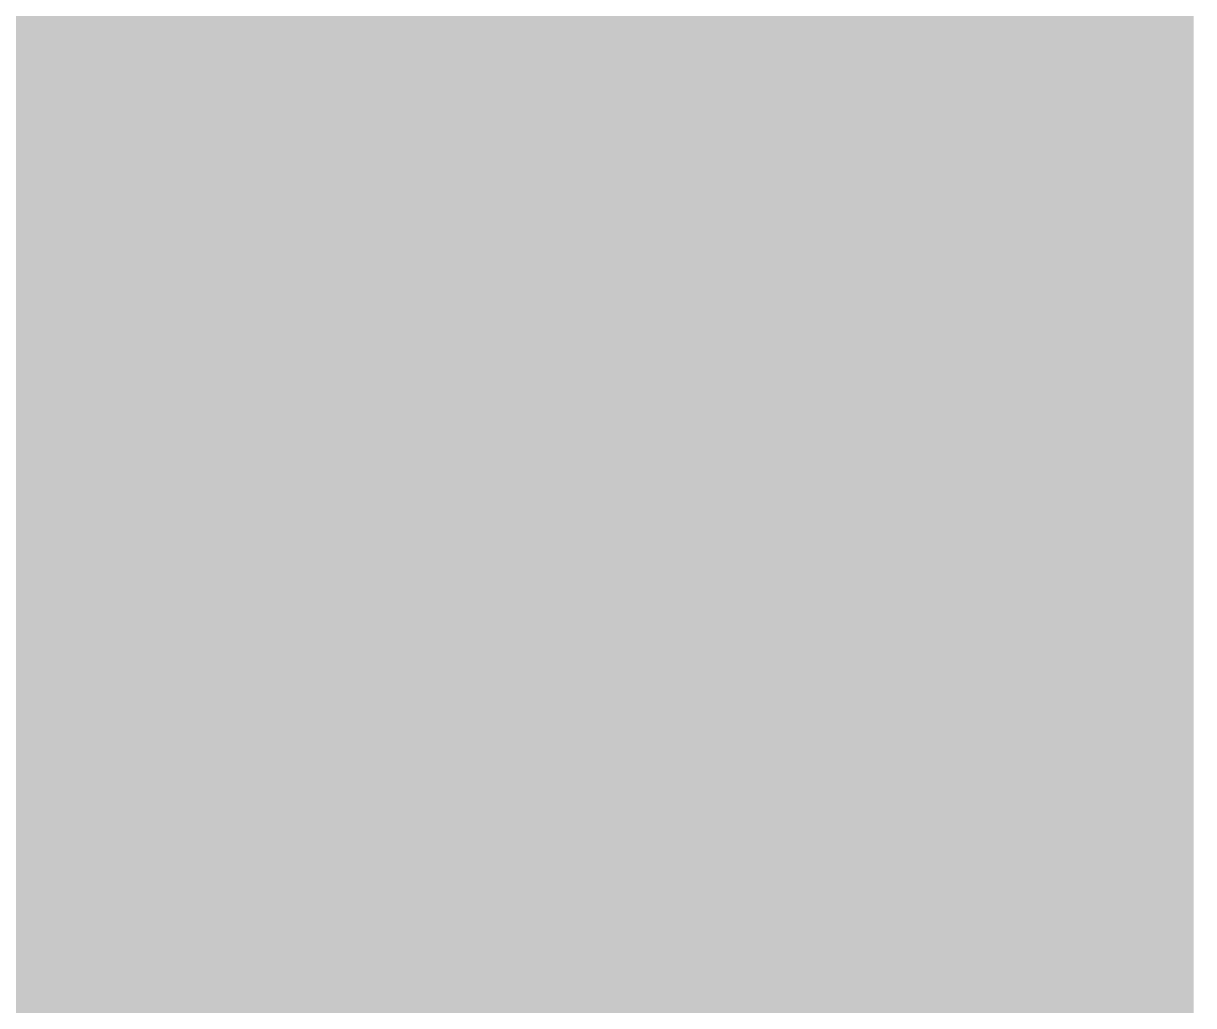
# Model space of a CAD drawing. Extents: x -0.1 to 65.1, y -1.2 to 30.1.
# Drawn here: x 30.0357 to 30.3627, y 5.4597 to 5.7341 of the extents above; entities that cross this region are included whole.
import ezdxf

# ---------------------------------------------------------------- set-up
doc = ezdxf.new("R2010")
doc.units = 0
doc.header["$MEASUREMENT"] = 0
doc.layers.get('0').update_dxf_attribs({"linetype": 'CONTINUOUS'})
doc.layers.add('2D_LINE_126', color=7, linetype='CONTINUOUS')

# ---------------------------------------------------------------- blocks, each defined once
blk = doc.blocks.new('SMOOTH_0$0254')
at = {"const_width": 0.0127}
blk.add_lwpolyline([(-0.00635, 0, 1), (0.00635, 0, 1)], format="xyb", close=True, dxfattribs=at)
blk = doc.blocks.new('DRAWING_63')
at = {"layer": '2D_LINE_126', "const_width": 0.0254}
for points in [[(-0.32004, -2.0574), (-0.32004, -2.04597), (-0.32004, -2.03454), (-0.32004, -2.02311), (-0.32004, -2.01168), (-0.32004, -2.00025), (-0.32004, -1.98882), (-0.32004, -1.97739), (-0.32004, -1.96596), (-0.32004, -1.95453), (-0.32004, -1.9431), (-0.32004, -1.93167), (-0.32004, -1.92024), (-0.32004, -1.90881), (-0.32004, -1.89738), (-0.32004, -1.88595), (-0.32004, -1.87452), (-0.32004, -1.86309), (-0.32004, -1.85166), (-0.32004, -1.84023), (-0.32004, -1.8288), (-0.32004, -1.81737), (-0.32004, -1.80594), (-0.32004, -1.79451), (-0.32004, -1.78308), (-0.32004, -1.77165), (-0.32004, -1.76022), (-0.32004, -1.74879)], [(-0.30861, -2.0574), (-0.30861, -2.04597), (-0.30861, -2.03454), (-0.30861, -2.02311), (-0.30861, -2.01168), (-0.30861, -2.00025), (-0.30861, -1.98882), (-0.30861, -1.97739), (-0.30861, -1.96596), (-0.30861, -1.95453), (-0.30861, -1.9431), (-0.30861, -1.93167), (-0.30861, -1.92024), (-0.30861, -1.90881), (-0.30861, -1.89738), (-0.30861, -1.88595), (-0.30861, -1.87452), (-0.30861, -1.86309), (-0.30861, -1.85166), (-0.30861, -1.84023), (-0.30861, -1.8288), (-0.30861, -1.81737), (-0.30861, -1.80594), (-0.30861, -1.79451), (-0.30861, -1.78308), (-0.30861, -1.77165), (-0.30861, -1.76022), (-0.30861, -1.74879)], [(-0.06858, -2.0574), (-0.06858, -2.04597), (-0.06858, -2.03454), (-0.06858, -2.02311), (-0.06858, -2.01168), (-0.06858, -2.00025), (-0.06858, -1.98882), (-0.06858, -1.97739), (-0.06858, -1.96596), (-0.06858, -1.95453), (-0.06858, -1.9431), (-0.06858, -1.93167), (-0.06858, -1.92024), (-0.06858, -1.90881), (-0.06858, -1.89738), (-0.06858, -1.88595), (-0.06858, -1.87452), (-0.06858, -1.86309), (-0.06858, -1.85166), (-0.06858, -1.84023), (-0.06858, -1.8288), (-0.06858, -1.81737), (-0.06858, -1.80594), (-0.06858, -1.79451), (-0.06858, -1.78308), (-0.06858, -1.77165), (-0.06858, -1.76022), (-0.06858, -1.74879)], [(-0.26289, -2.0574), (-0.26289, -2.04597), (-0.26289, -2.03454), (-0.26289, -2.02311), (-0.26289, -2.01168), (-0.26289, -2.00025), (-0.26289, -1.98882), (-0.26289, -1.97739), (-0.26289, -1.96596), (-0.26289, -1.95453), (-0.26289, -1.9431), (-0.26289, -1.93167), (-0.26289, -1.92024), (-0.26289, -1.90881), (-0.26289, -1.89738), (-0.26289, -1.88595), (-0.26289, -1.87452), (-0.26289, -1.86309), (-0.26289, -1.85166), (-0.26289, -1.84023), (-0.26289, -1.8288), (-0.26289, -1.81737), (-0.26289, -1.80594), (-0.26289, -1.79451), (-0.26289, -1.78308), (-0.26289, -1.77165), (-0.26289, -1.76022), (-0.26289, -1.74879)], [(-0.03429, -2.0574), (-0.03429, -2.04597), (-0.03429, -2.03454), (-0.03429, -2.02311), (-0.03429, -2.01168), (-0.03429, -2.00025), (-0.03429, -1.98882), (-0.03429, -1.97739), (-0.03429, -1.96596), (-0.03429, -1.95453), (-0.03429, -1.9431), (-0.03429, -1.93167), (-0.03429, -1.92024), (-0.03429, -1.90881), (-0.03429, -1.89738), (-0.03429, -1.88595), (-0.03429, -1.87452), (-0.03429, -1.86309), (-0.03429, -1.85166), (-0.03429, -1.84023), (-0.03429, -1.8288), (-0.03429, -1.81737), (-0.03429, -1.80594), (-0.03429, -1.79451), (-0.03429, -1.78308), (-0.03429, -1.77165), (-0.03429, -1.76022), (-0.03429, -1.74879)], [(-0.28575, -2.0574), (-0.28575, -2.04597), (-0.28575, -2.03454), (-0.28575, -2.02311), (-0.28575, -2.01168), (-0.28575, -2.00025), (-0.28575, -1.98882), (-0.28575, -1.97739), (-0.28575, -1.96596), (-0.28575, -1.95453), (-0.28575, -1.9431), (-0.28575, -1.93167), (-0.28575, -1.92024), (-0.28575, -1.90881), (-0.28575, -1.89738), (-0.28575, -1.88595), (-0.28575, -1.87452), (-0.28575, -1.86309), (-0.28575, -1.85166), (-0.28575, -1.84023), (-0.28575, -1.8288), (-0.28575, -1.81737), (-0.28575, -1.80594), (-0.28575, -1.79451), (-0.28575, -1.78308), (-0.28575, -1.77165), (-0.28575, -1.76022), (-0.28575, -1.74879)], [(-0.27432, -2.0574), (-0.27432, -2.04597), (-0.27432, -2.03454), (-0.27432, -2.02311), (-0.27432, -2.01168), (-0.27432, -2.00025), (-0.27432, -1.98882), (-0.27432, -1.97739), (-0.27432, -1.96596), (-0.27432, -1.95453), (-0.27432, -1.9431), (-0.27432, -1.93167), (-0.27432, -1.92024), (-0.27432, -1.90881), (-0.27432, -1.89738), (-0.27432, -1.88595), (-0.27432, -1.87452), (-0.27432, -1.86309), (-0.27432, -1.85166), (-0.27432, -1.84023), (-0.27432, -1.8288), (-0.27432, -1.81737), (-0.27432, -1.80594), (-0.27432, -1.79451), (-0.27432, -1.78308), (-0.27432, -1.77165), (-0.27432, -1.76022), (-0.27432, -1.74879)], [(-0.25146, -2.0574), (-0.25146, -2.04597), (-0.25146, -2.03454), (-0.25146, -2.02311), (-0.25146, -2.01168), (-0.25146, -2.00025), (-0.25146, -1.98882), (-0.25146, -1.97739), (-0.25146, -1.96596), (-0.25146, -1.95453), (-0.25146, -1.9431), (-0.25146, -1.93167), (-0.25146, -1.92024), (-0.25146, -1.90881), (-0.25146, -1.89738), (-0.25146, -1.88595), (-0.25146, -1.87452), (-0.25146, -1.86309), (-0.25146, -1.85166), (-0.25146, -1.84023), (-0.25146, -1.8288), (-0.25146, -1.81737), (-0.25146, -1.80594), (-0.25146, -1.79451), (-0.25146, -1.78308), (-0.25146, -1.77165), (-0.25146, -1.76022), (-0.25146, -1.74879)], [(-0.2286, -2.0574), (-0.2286, -2.04597), (-0.2286, -2.03454), (-0.2286, -2.02311), (-0.2286, -2.01168), (-0.2286, -2.00025), (-0.2286, -1.98882), (-0.2286, -1.97739), (-0.2286, -1.96596), (-0.2286, -1.95453), (-0.2286, -1.9431), (-0.2286, -1.93167), (-0.2286, -1.92024), (-0.2286, -1.90881), (-0.2286, -1.89738), (-0.2286, -1.88595), (-0.2286, -1.87452), (-0.2286, -1.86309), (-0.2286, -1.85166), (-0.2286, -1.84023), (-0.2286, -1.8288), (-0.2286, -1.81737), (-0.2286, -1.80594), (-0.2286, -1.79451), (-0.2286, -1.78308), (-0.2286, -1.77165), (-0.2286, -1.76022), (-0.2286, -1.74879)], [(-0.21717, -2.0574), (-0.21717, -2.04597), (-0.21717, -2.03454), (-0.21717, -2.02311), (-0.21717, -2.01168), (-0.21717, -2.00025), (-0.21717, -1.98882), (-0.21717, -1.97739), (-0.21717, -1.96596), (-0.21717, -1.95453), (-0.21717, -1.9431), (-0.21717, -1.93167), (-0.21717, -1.92024), (-0.21717, -1.90881), (-0.21717, -1.89738), (-0.21717, -1.88595), (-0.21717, -1.87452), (-0.21717, -1.86309), (-0.21717, -1.85166), (-0.21717, -1.84023), (-0.21717, -1.8288), (-0.21717, -1.81737), (-0.21717, -1.80594), (-0.21717, -1.79451), (-0.21717, -1.78308), (-0.21717, -1.77165), (-0.21717, -1.76022), (-0.21717, -1.74879)], [(-0.19431, -2.0574), (-0.19431, -2.04597), (-0.19431, -2.03454), (-0.19431, -2.02311), (-0.19431, -2.01168), (-0.19431, -2.00025), (-0.19431, -1.98882), (-0.19431, -1.97739), (-0.19431, -1.96596), (-0.19431, -1.95453), (-0.19431, -1.9431), (-0.19431, -1.93167), (-0.19431, -1.92024), (-0.19431, -1.90881), (-0.19431, -1.89738), (-0.19431, -1.88595), (-0.19431, -1.87452), (-0.19431, -1.86309), (-0.19431, -1.85166), (-0.19431, -1.84023), (-0.19431, -1.8288), (-0.19431, -1.81737), (-0.19431, -1.80594), (-0.19431, -1.79451), (-0.19431, -1.78308), (-0.19431, -1.77165), (-0.19431, -1.76022), (-0.19431, -1.74879)], [(-0.18288, -2.0574), (-0.18288, -2.04597), (-0.18288, -2.03454), (-0.18288, -2.02311), (-0.18288, -2.01168), (-0.18288, -2.00025), (-0.18288, -1.98882), (-0.18288, -1.97739), (-0.18288, -1.96596), (-0.18288, -1.95453), (-0.18288, -1.9431), (-0.18288, -1.93167), (-0.18288, -1.92024), (-0.18288, -1.90881), (-0.18288, -1.89738), (-0.18288, -1.88595), (-0.18288, -1.87452), (-0.18288, -1.86309), (-0.18288, -1.85166), (-0.18288, -1.84023), (-0.18288, -1.8288), (-0.18288, -1.81737), (-0.18288, -1.80594), (-0.18288, -1.79451), (-0.18288, -1.78308), (-0.18288, -1.77165), (-0.18288, -1.76022), (-0.18288, -1.74879)], [(-0.16002, -2.0574), (-0.16002, -2.04597), (-0.16002, -2.03454), (-0.16002, -2.02311), (-0.16002, -2.01168), (-0.16002, -2.00025), (-0.16002, -1.98882), (-0.16002, -1.97739), (-0.16002, -1.96596), (-0.16002, -1.95453), (-0.16002, -1.9431), (-0.16002, -1.93167), (-0.16002, -1.92024), (-0.16002, -1.90881), (-0.16002, -1.89738), (-0.16002, -1.88595), (-0.16002, -1.87452), (-0.16002, -1.86309), (-0.16002, -1.85166), (-0.16002, -1.84023), (-0.16002, -1.8288), (-0.16002, -1.81737), (-0.16002, -1.80594), (-0.16002, -1.79451), (-0.16002, -1.78308), (-0.16002, -1.77165), (-0.16002, -1.76022), (-0.16002, -1.74879)], [(-0.01143, -1.74879), (-0.01143, -1.76022), (-0.01143, -1.77165), (-0.01143, -1.78308), (-0.01143, -1.79451), (-0.01143, -1.80594), (-0.01143, -1.81737), (-0.01143, -1.8288), (-0.01143, -1.84023), (-0.01143, -1.85166), (-0.01143, -1.86309), (-0.01143, -1.87452), (-0.01143, -1.88595), (-0.01143, -1.89738), (-0.01143, -1.90881), (-0.01143, -1.92024), (-0.01143, -1.93167), (-0.01143, -1.9431), (-0.01143, -1.95453), (-0.01143, -1.96596), (-0.01143, -1.97739), (-0.01143, -1.98882), (-0.01143, -2.00025), (-0.01143, -2.01168), (-0.01143, -2.02311), (-0.01143, -2.03454), (-0.01143, -2.04597), (-0.01143, -2.0574)], [(-0.12573, -2.0574), (-0.12573, -2.04597), (-0.12573, -2.03454), (-0.12573, -2.02311), (-0.12573, -2.01168), (-0.12573, -2.00025), (-0.12573, -1.98882), (-0.12573, -1.97739), (-0.12573, -1.96596), (-0.12573, -1.95453), (-0.12573, -1.9431), (-0.12573, -1.93167), (-0.12573, -1.92024), (-0.12573, -1.90881), (-0.12573, -1.89738), (-0.12573, -1.88595), (-0.12573, -1.87452), (-0.12573, -1.86309), (-0.12573, -1.85166), (-0.12573, -1.84023), (-0.12573, -1.8288), (-0.12573, -1.81737), (-0.12573, -1.80594), (-0.12573, -1.79451), (-0.12573, -1.78308), (-0.12573, -1.77165), (-0.12573, -1.76022), (-0.12573, -1.74879)], [(0, -2.0574), (0, -2.04597), (0, -2.03454), (0, -2.02311), (0, -2.01168), (0, -2.00025), (0, -1.98882), (0, -1.97739), (0, -1.96596), (0, -1.95453), (0, -1.9431), (0, -1.93167), (0, -1.92024), (0, -1.90881), (0, -1.89738), (0, -1.88595), (0, -1.87452), (0, -1.86309), (0, -1.85166), (0, -1.84023), (0, -1.8288), (0, -1.81737), (0, -1.80594), (0, -1.79451), (0, -1.78308), (0, -1.77165), (0, -1.76022), (0, -1.74879)], [(0, -1.76022), (-0.01143, -1.76022), (-0.02286, -1.76022), (-0.02286, -1.74879)], [(0, -1.77165), (-0.01143, -1.77165), (-0.02286, -1.77165), (-0.02286, -1.76022), (-0.03429, -1.76022), (-0.04572, -1.76022), (-0.04572, -1.74879)], [(0, -1.78308), (-0.01143, -1.78308), (-0.02286, -1.78308), (-0.02286, -1.77165), (-0.03429, -1.77165), (-0.04572, -1.77165), (-0.04572, -1.76022), (-0.05715, -1.76022), (-0.05715, -1.74879)], [(0, -1.79451), (-0.01143, -1.79451), (-0.02286, -1.79451), (-0.02286, -1.78308), (-0.03429, -1.78308), (-0.04572, -1.78308), (-0.04572, -1.77165), (-0.05715, -1.77165), (-0.05715, -1.76022), (-0.06858, -1.76022), (-0.08001, -1.76022), (-0.08001, -1.74879)], [(0, -1.80594), (-0.01143, -1.80594), (-0.02286, -1.80594), (-0.02286, -1.79451), (-0.03429, -1.79451), (-0.04572, -1.79451), (-0.04572, -1.78308), (-0.05715, -1.78308), (-0.05715, -1.77165), (-0.06858, -1.77165), (-0.08001, -1.77165), (-0.08001, -1.76022), (-0.09144, -1.76022), (-0.09144, -1.74879)], [(0, -1.81737), (-0.01143, -1.81737), (-0.02286, -1.81737), (-0.02286, -1.80594), (-0.03429, -1.80594), (-0.04572, -1.80594), (-0.04572, -1.79451), (-0.05715, -1.79451), (-0.05715, -1.78308), (-0.06858, -1.78308), (-0.08001, -1.78308), (-0.08001, -1.77165), (-0.09144, -1.77165), (-0.09144, -1.76022), (-0.10287, -1.76022), (-0.10287, -1.74879)], [(0, -1.8288), (-0.01143, -1.8288), (-0.02286, -1.8288), (-0.02286, -1.81737), (-0.03429, -1.81737), (-0.04572, -1.81737), (-0.04572, -1.80594), (-0.05715, -1.80594), (-0.05715, -1.79451), (-0.06858, -1.79451), (-0.08001, -1.79451), (-0.08001, -1.78308), (-0.09144, -1.78308), (-0.09144, -1.77165), (-0.10287, -1.77165), (-0.10287, -1.76022), (-0.1143, -1.76022), (-0.1143, -1.74879)], [(0, -1.84023), (-0.01143, -1.84023), (-0.02286, -1.84023), (-0.02286, -1.8288), (-0.03429, -1.8288), (-0.04572, -1.8288), (-0.04572, -1.81737), (-0.05715, -1.81737), (-0.05715, -1.80594), (-0.06858, -1.80594), (-0.08001, -1.80594), (-0.08001, -1.79451), (-0.09144, -1.79451), (-0.09144, -1.78308), (-0.10287, -1.78308), (-0.10287, -1.77165), (-0.1143, -1.77165), (-0.1143, -1.76022), (-0.12573, -1.76022), (-0.13716, -1.76022), (-0.13716, -1.74879)], [(0, -1.85166), (-0.01143, -1.85166), (-0.02286, -1.85166), (-0.02286, -1.84023), (-0.03429, -1.84023), (-0.04572, -1.84023), (-0.04572, -1.8288), (-0.05715, -1.8288), (-0.05715, -1.81737), (-0.06858, -1.81737), (-0.08001, -1.81737), (-0.08001, -1.80594), (-0.09144, -1.80594), (-0.09144, -1.79451), (-0.10287, -1.79451), (-0.10287, -1.78308), (-0.1143, -1.78308), (-0.1143, -1.77165), (-0.12573, -1.77165), (-0.13716, -1.77165), (-0.13716, -1.76022), (-0.14859, -1.76022), (-0.14859, -1.74879)], [(0, -1.86309), (-0.01143, -1.86309), (-0.02286, -1.86309), (-0.02286, -1.85166), (-0.03429, -1.85166), (-0.04572, -1.85166), (-0.04572, -1.84023), (-0.05715, -1.84023), (-0.05715, -1.8288), (-0.06858, -1.8288), (-0.08001, -1.8288), (-0.08001, -1.81737), (-0.09144, -1.81737), (-0.09144, -1.80594), (-0.10287, -1.80594), (-0.10287, -1.79451), (-0.1143, -1.79451), (-0.1143, -1.78308), (-0.12573, -1.78308), (-0.13716, -1.78308), (-0.13716, -1.77165), (-0.14859, -1.77165), (-0.14859, -1.76022), (-0.16002, -1.76022), (-0.17145, -1.76022), (-0.17145, -1.74879)], [(0, -1.87452), (-0.01143, -1.87452), (-0.02286, -1.87452), (-0.02286, -1.86309), (-0.03429, -1.86309), (-0.04572, -1.86309), (-0.04572, -1.85166), (-0.05715, -1.85166), (-0.05715, -1.84023), (-0.06858, -1.84023), (-0.08001, -1.84023), (-0.08001, -1.8288), (-0.09144, -1.8288), (-0.09144, -1.81737), (-0.10287, -1.81737), (-0.10287, -1.80594), (-0.1143, -1.80594), (-0.1143, -1.79451), (-0.12573, -1.79451), (-0.13716, -1.79451), (-0.13716, -1.78308), (-0.14859, -1.78308), (-0.14859, -1.77165), (-0.16002, -1.77165), (-0.17145, -1.77165), (-0.17145, -1.76022), (-0.18288, -1.76022), (-0.19431, -1.76022), (-0.20574, -1.76022), (-0.20574, -1.74879)], [(0, -1.88595), (-0.01143, -1.88595), (-0.02286, -1.88595), (-0.02286, -1.87452), (-0.03429, -1.87452), (-0.04572, -1.87452), (-0.04572, -1.86309), (-0.05715, -1.86309), (-0.05715, -1.85166), (-0.06858, -1.85166), (-0.08001, -1.85166), (-0.08001, -1.84023), (-0.09144, -1.84023), (-0.09144, -1.8288), (-0.10287, -1.8288), (-0.10287, -1.81737), (-0.1143, -1.81737), (-0.1143, -1.80594), (-0.12573, -1.80594), (-0.13716, -1.80594), (-0.13716, -1.79451), (-0.14859, -1.79451), (-0.14859, -1.78308), (-0.16002, -1.78308), (-0.17145, -1.78308), (-0.17145, -1.77165), (-0.18288, -1.77165), (-0.19431, -1.77165), (-0.20574, -1.77165), (-0.20574, -1.76022), (-0.21717, -1.76022), (-0.2286, -1.76022), (-0.24003, -1.76022), (-0.24003, -1.74879)], [(0, -1.89738), (-0.01143, -1.89738), (-0.02286, -1.89738), (-0.02286, -1.88595), (-0.03429, -1.88595), (-0.04572, -1.88595), (-0.04572, -1.87452), (-0.05715, -1.87452), (-0.05715, -1.86309), (-0.06858, -1.86309), (-0.08001, -1.86309), (-0.08001, -1.85166), (-0.09144, -1.85166), (-0.09144, -1.84023), (-0.10287, -1.84023), (-0.10287, -1.8288), (-0.1143, -1.8288), (-0.1143, -1.81737), (-0.12573, -1.81737), (-0.13716, -1.81737), (-0.13716, -1.80594), (-0.14859, -1.80594), (-0.14859, -1.79451), (-0.16002, -1.79451), (-0.17145, -1.79451), (-0.17145, -1.78308), (-0.18288, -1.78308), (-0.19431, -1.78308), (-0.20574, -1.78308), (-0.20574, -1.77165), (-0.21717, -1.77165), (-0.2286, -1.77165), (-0.24003, -1.77165), (-0.24003, -1.76022), (-0.25146, -1.76022), (-0.26289, -1.76022), (-0.27432, -1.76022), (-0.28575, -1.76022), (-0.29718, -1.76022), (-0.29718, -1.74879)], [(0, -1.90881), (-0.01143, -1.90881), (-0.02286, -1.90881), (-0.02286, -1.89738), (-0.03429, -1.89738), (-0.04572, -1.89738), (-0.04572, -1.88595), (-0.05715, -1.88595), (-0.05715, -1.87452), (-0.06858, -1.87452), (-0.08001, -1.87452), (-0.08001, -1.86309), (-0.09144, -1.86309), (-0.09144, -1.85166), (-0.10287, -1.85166), (-0.10287, -1.84023), (-0.1143, -1.84023), (-0.1143, -1.8288), (-0.12573, -1.8288), (-0.13716, -1.8288), (-0.13716, -1.81737), (-0.14859, -1.81737), (-0.14859, -1.80594), (-0.16002, -1.80594), (-0.17145, -1.80594), (-0.17145, -1.79451), (-0.18288, -1.79451), (-0.19431, -1.79451), (-0.20574, -1.79451), (-0.20574, -1.78308), (-0.21717, -1.78308), (-0.2286, -1.78308), (-0.24003, -1.78308), (-0.24003, -1.77165), (-0.25146, -1.77165), (-0.26289, -1.77165), (-0.27432, -1.77165), (-0.28575, -1.77165), (-0.29718, -1.77165), (-0.29718, -1.76022), (-0.30861, -1.76022), (-0.32004, -1.76022), (-0.33147, -1.76022)], [(0, -1.92024), (-0.01143, -1.92024), (-0.02286, -1.92024), (-0.02286, -1.90881), (-0.03429, -1.90881), (-0.04572, -1.90881), (-0.04572, -1.89738), (-0.05715, -1.89738), (-0.05715, -1.88595), (-0.06858, -1.88595), (-0.08001, -1.88595), (-0.08001, -1.87452), (-0.09144, -1.87452), (-0.09144, -1.86309), (-0.10287, -1.86309), (-0.10287, -1.85166), (-0.1143, -1.85166), (-0.1143, -1.84023), (-0.12573, -1.84023), (-0.13716, -1.84023), (-0.13716, -1.8288), (-0.14859, -1.8288), (-0.14859, -1.81737), (-0.16002, -1.81737), (-0.17145, -1.81737), (-0.17145, -1.80594), (-0.18288, -1.80594), (-0.19431, -1.80594), (-0.20574, -1.80594), (-0.20574, -1.79451), (-0.21717, -1.79451), (-0.2286, -1.79451), (-0.24003, -1.79451), (-0.24003, -1.78308), (-0.25146, -1.78308), (-0.26289, -1.78308), (-0.27432, -1.78308), (-0.28575, -1.78308), (-0.29718, -1.78308), (-0.29718, -1.77165), (-0.30861, -1.77165), (-0.32004, -1.77165), (-0.33147, -1.77165)], [(0, -1.93167), (-0.01143, -1.93167), (-0.02286, -1.93167), (-0.02286, -1.92024), (-0.03429, -1.92024), (-0.04572, -1.92024), (-0.04572, -1.90881), (-0.05715, -1.90881), (-0.05715, -1.89738), (-0.06858, -1.89738), (-0.08001, -1.89738), (-0.08001, -1.88595), (-0.09144, -1.88595), (-0.09144, -1.87452), (-0.10287, -1.87452), (-0.10287, -1.86309), (-0.1143, -1.86309), (-0.1143, -1.85166), (-0.12573, -1.85166), (-0.13716, -1.85166), (-0.13716, -1.84023), (-0.14859, -1.84023), (-0.14859, -1.8288), (-0.16002, -1.8288), (-0.17145, -1.8288), (-0.17145, -1.81737), (-0.18288, -1.81737), (-0.19431, -1.81737), (-0.20574, -1.81737), (-0.20574, -1.80594), (-0.21717, -1.80594), (-0.2286, -1.80594), (-0.24003, -1.80594), (-0.24003, -1.79451), (-0.25146, -1.79451), (-0.26289, -1.79451), (-0.27432, -1.79451), (-0.28575, -1.79451), (-0.29718, -1.79451), (-0.29718, -1.78308), (-0.30861, -1.78308), (-0.32004, -1.78308), (-0.33147, -1.78308)], [(0, -1.9431), (-0.01143, -1.9431), (-0.02286, -1.9431), (-0.02286, -1.93167), (-0.03429, -1.93167), (-0.04572, -1.93167), (-0.04572, -1.92024), (-0.05715, -1.92024), (-0.05715, -1.90881), (-0.06858, -1.90881), (-0.08001, -1.90881), (-0.08001, -1.89738), (-0.09144, -1.89738), (-0.09144, -1.88595), (-0.10287, -1.88595), (-0.10287, -1.87452), (-0.1143, -1.87452), (-0.1143, -1.86309), (-0.12573, -1.86309), (-0.13716, -1.86309), (-0.13716, -1.85166), (-0.14859, -1.85166), (-0.14859, -1.84023), (-0.16002, -1.84023), (-0.17145, -1.84023), (-0.17145, -1.8288), (-0.18288, -1.8288), (-0.19431, -1.8288), (-0.20574, -1.8288), (-0.20574, -1.81737), (-0.21717, -1.81737), (-0.2286, -1.81737), (-0.24003, -1.81737), (-0.24003, -1.80594), (-0.25146, -1.80594), (-0.26289, -1.80594), (-0.27432, -1.80594), (-0.28575, -1.80594), (-0.29718, -1.80594), (-0.29718, -1.79451), (-0.30861, -1.79451), (-0.32004, -1.79451), (-0.33147, -1.79451)], [(0, -1.95453), (-0.01143, -1.95453), (-0.02286, -1.95453), (-0.02286, -1.9431), (-0.03429, -1.9431), (-0.04572, -1.9431), (-0.04572, -1.93167), (-0.05715, -1.93167), (-0.05715, -1.92024), (-0.06858, -1.92024), (-0.08001, -1.92024), (-0.08001, -1.90881), (-0.09144, -1.90881), (-0.09144, -1.89738), (-0.10287, -1.89738), (-0.10287, -1.88595), (-0.1143, -1.88595), (-0.1143, -1.87452), (-0.12573, -1.87452), (-0.13716, -1.87452), (-0.13716, -1.86309), (-0.14859, -1.86309), (-0.14859, -1.85166), (-0.16002, -1.85166), (-0.17145, -1.85166), (-0.17145, -1.84023), (-0.18288, -1.84023), (-0.19431, -1.84023), (-0.20574, -1.84023), (-0.20574, -1.8288), (-0.21717, -1.8288), (-0.2286, -1.8288), (-0.24003, -1.8288), (-0.24003, -1.81737), (-0.25146, -1.81737), (-0.26289, -1.81737), (-0.27432, -1.81737), (-0.28575, -1.81737), (-0.29718, -1.81737), (-0.29718, -1.80594), (-0.30861, -1.80594), (-0.32004, -1.80594), (-0.33147, -1.80594)], [(0, -1.96596), (-0.01143, -1.96596), (-0.02286, -1.96596), (-0.02286, -1.95453), (-0.03429, -1.95453), (-0.04572, -1.95453), (-0.04572, -1.9431), (-0.05715, -1.9431), (-0.05715, -1.93167), (-0.06858, -1.93167), (-0.08001, -1.93167), (-0.08001, -1.92024), (-0.09144, -1.92024), (-0.09144, -1.90881), (-0.10287, -1.90881), (-0.10287, -1.89738), (-0.1143, -1.89738), (-0.1143, -1.88595), (-0.12573, -1.88595), (-0.13716, -1.88595), (-0.13716, -1.87452), (-0.14859, -1.87452), (-0.14859, -1.86309), (-0.16002, -1.86309), (-0.17145, -1.86309), (-0.17145, -1.85166), (-0.18288, -1.85166), (-0.19431, -1.85166), (-0.20574, -1.85166), (-0.20574, -1.84023), (-0.21717, -1.84023), (-0.2286, -1.84023), (-0.24003, -1.84023), (-0.24003, -1.8288), (-0.25146, -1.8288), (-0.26289, -1.8288), (-0.27432, -1.8288), (-0.28575, -1.8288), (-0.29718, -1.8288), (-0.29718, -1.81737), (-0.30861, -1.81737), (-0.32004, -1.81737), (-0.33147, -1.81737)], [(0, -1.97739), (-0.01143, -1.97739), (-0.02286, -1.97739), (-0.02286, -1.96596), (-0.03429, -1.96596), (-0.04572, -1.96596), (-0.04572, -1.95453), (-0.05715, -1.95453), (-0.05715, -1.9431), (-0.06858, -1.9431), (-0.08001, -1.9431), (-0.08001, -1.93167), (-0.09144, -1.93167), (-0.09144, -1.92024), (-0.10287, -1.92024), (-0.10287, -1.90881), (-0.1143, -1.90881), (-0.1143, -1.89738), (-0.12573, -1.89738), (-0.13716, -1.89738), (-0.13716, -1.88595), (-0.14859, -1.88595), (-0.14859, -1.87452), (-0.16002, -1.87452), (-0.17145, -1.87452), (-0.17145, -1.86309), (-0.18288, -1.86309), (-0.19431, -1.86309), (-0.20574, -1.86309), (-0.20574, -1.85166), (-0.21717, -1.85166), (-0.2286, -1.85166), (-0.24003, -1.85166), (-0.24003, -1.84023), (-0.25146, -1.84023), (-0.26289, -1.84023), (-0.27432, -1.84023), (-0.28575, -1.84023), (-0.29718, -1.84023), (-0.29718, -1.8288), (-0.30861, -1.8288), (-0.32004, -1.8288), (-0.33147, -1.8288)], [(0, -1.98882), (-0.01143, -1.98882), (-0.02286, -1.98882), (-0.02286, -1.97739), (-0.03429, -1.97739), (-0.04572, -1.97739), (-0.04572, -1.96596), (-0.05715, -1.96596), (-0.05715, -1.95453), (-0.06858, -1.95453), (-0.08001, -1.95453), (-0.08001, -1.9431), (-0.09144, -1.9431), (-0.09144, -1.93167), (-0.10287, -1.93167), (-0.10287, -1.92024), (-0.1143, -1.92024), (-0.1143, -1.90881), (-0.12573, -1.90881), (-0.13716, -1.90881), (-0.13716, -1.89738), (-0.14859, -1.89738), (-0.14859, -1.88595), (-0.16002, -1.88595), (-0.17145, -1.88595), (-0.17145, -1.87452), (-0.18288, -1.87452), (-0.19431, -1.87452), (-0.20574, -1.87452), (-0.20574, -1.86309), (-0.21717, -1.86309), (-0.2286, -1.86309), (-0.24003, -1.86309), (-0.24003, -1.85166), (-0.25146, -1.85166), (-0.26289, -1.85166), (-0.27432, -1.85166), (-0.28575, -1.85166), (-0.29718, -1.85166), (-0.29718, -1.84023), (-0.30861, -1.84023), (-0.32004, -1.84023), (-0.33147, -1.84023)], [(0, -2.00025), (-0.01143, -2.00025), (-0.02286, -2.00025), (-0.02286, -1.98882), (-0.03429, -1.98882), (-0.04572, -1.98882), (-0.04572, -1.97739), (-0.05715, -1.97739), (-0.05715, -1.96596), (-0.06858, -1.96596), (-0.08001, -1.96596), (-0.08001, -1.95453), (-0.09144, -1.95453), (-0.09144, -1.9431), (-0.10287, -1.9431), (-0.10287, -1.93167), (-0.1143, -1.93167), (-0.1143, -1.92024), (-0.12573, -1.92024), (-0.13716, -1.92024), (-0.13716, -1.90881), (-0.14859, -1.90881), (-0.14859, -1.89738), (-0.16002, -1.89738), (-0.17145, -1.89738), (-0.17145, -1.88595), (-0.18288, -1.88595), (-0.19431, -1.88595), (-0.20574, -1.88595), (-0.20574, -1.87452), (-0.21717, -1.87452), (-0.2286, -1.87452), (-0.24003, -1.87452), (-0.24003, -1.86309), (-0.25146, -1.86309), (-0.26289, -1.86309), (-0.27432, -1.86309), (-0.28575, -1.86309), (-0.29718, -1.86309), (-0.29718, -1.85166), (-0.30861, -1.85166), (-0.32004, -1.85166), (-0.33147, -1.85166)], [(0, -2.01168), (-0.01143, -2.01168), (-0.02286, -2.01168), (-0.02286, -2.00025), (-0.03429, -2.00025), (-0.04572, -2.00025), (-0.04572, -1.98882), (-0.05715, -1.98882), (-0.05715, -1.97739), (-0.06858, -1.97739), (-0.08001, -1.97739), (-0.08001, -1.96596), (-0.09144, -1.96596), (-0.09144, -1.95453), (-0.10287, -1.95453), (-0.10287, -1.9431), (-0.1143, -1.9431), (-0.1143, -1.93167), (-0.12573, -1.93167), (-0.13716, -1.93167), (-0.13716, -1.92024), (-0.14859, -1.92024), (-0.14859, -1.90881), (-0.16002, -1.90881), (-0.17145, -1.90881), (-0.17145, -1.89738), (-0.18288, -1.89738), (-0.19431, -1.89738), (-0.20574, -1.89738), (-0.20574, -1.88595), (-0.21717, -1.88595), (-0.2286, -1.88595), (-0.24003, -1.88595), (-0.24003, -1.87452), (-0.25146, -1.87452), (-0.26289, -1.87452), (-0.27432, -1.87452), (-0.28575, -1.87452), (-0.29718, -1.87452), (-0.29718, -1.86309), (-0.30861, -1.86309), (-0.32004, -1.86309), (-0.33147, -1.86309)], [(0, -2.02311), (-0.01143, -2.02311), (-0.02286, -2.02311), (-0.02286, -2.01168), (-0.03429, -2.01168), (-0.04572, -2.01168), (-0.04572, -2.00025), (-0.05715, -2.00025), (-0.05715, -1.98882), (-0.06858, -1.98882), (-0.08001, -1.98882), (-0.08001, -1.97739), (-0.09144, -1.97739), (-0.09144, -1.96596), (-0.10287, -1.96596), (-0.10287, -1.95453), (-0.1143, -1.95453), (-0.1143, -1.9431), (-0.12573, -1.9431), (-0.13716, -1.9431), (-0.13716, -1.93167), (-0.14859, -1.93167), (-0.14859, -1.92024), (-0.16002, -1.92024), (-0.17145, -1.92024), (-0.17145, -1.90881), (-0.18288, -1.90881), (-0.19431, -1.90881), (-0.20574, -1.90881), (-0.20574, -1.89738), (-0.21717, -1.89738), (-0.2286, -1.89738), (-0.24003, -1.89738), (-0.24003, -1.88595), (-0.25146, -1.88595), (-0.26289, -1.88595), (-0.27432, -1.88595), (-0.28575, -1.88595), (-0.29718, -1.88595), (-0.29718, -1.87452), (-0.30861, -1.87452), (-0.32004, -1.87452), (-0.33147, -1.87452)], [(0, -2.03454), (-0.01143, -2.03454), (-0.02286, -2.03454), (-0.02286, -2.02311), (-0.03429, -2.02311), (-0.04572, -2.02311), (-0.04572, -2.01168), (-0.05715, -2.01168), (-0.05715, -2.00025), (-0.06858, -2.00025), (-0.08001, -2.00025), (-0.08001, -1.98882), (-0.09144, -1.98882), (-0.09144, -1.97739), (-0.10287, -1.97739), (-0.10287, -1.96596), (-0.1143, -1.96596), (-0.1143, -1.95453), (-0.12573, -1.95453), (-0.13716, -1.95453), (-0.13716, -1.9431), (-0.14859, -1.9431), (-0.14859, -1.93167), (-0.16002, -1.93167), (-0.17145, -1.93167), (-0.17145, -1.92024), (-0.18288, -1.92024), (-0.19431, -1.92024), (-0.20574, -1.92024), (-0.20574, -1.90881), (-0.21717, -1.90881), (-0.2286, -1.90881), (-0.24003, -1.90881), (-0.24003, -1.89738), (-0.25146, -1.89738), (-0.26289, -1.89738), (-0.27432, -1.89738), (-0.28575, -1.89738), (-0.29718, -1.89738), (-0.29718, -1.88595), (-0.30861, -1.88595), (-0.32004, -1.88595), (-0.33147, -1.88595)], [(0, -2.04597), (-0.01143, -2.04597), (-0.02286, -2.04597), (-0.02286, -2.03454), (-0.03429, -2.03454), (-0.04572, -2.03454), (-0.04572, -2.02311), (-0.05715, -2.02311), (-0.05715, -2.01168), (-0.06858, -2.01168), (-0.08001, -2.01168), (-0.08001, -2.00025), (-0.09144, -2.00025), (-0.09144, -1.98882), (-0.10287, -1.98882), (-0.10287, -1.97739), (-0.1143, -1.97739), (-0.1143, -1.96596), (-0.12573, -1.96596), (-0.13716, -1.96596), (-0.13716, -1.95453), (-0.14859, -1.95453), (-0.14859, -1.9431), (-0.16002, -1.9431), (-0.17145, -1.9431), (-0.17145, -1.93167), (-0.18288, -1.93167), (-0.19431, -1.93167), (-0.20574, -1.93167), (-0.20574, -1.92024), (-0.21717, -1.92024), (-0.2286, -1.92024), (-0.24003, -1.92024), (-0.24003, -1.90881), (-0.25146, -1.90881), (-0.26289, -1.90881), (-0.27432, -1.90881), (-0.28575, -1.90881), (-0.29718, -1.90881), (-0.29718, -1.89738), (-0.30861, -1.89738), (-0.32004, -1.89738), (-0.33147, -1.89738)], [(-0.02286, -2.0574), (-0.02286, -2.04597), (-0.03429, -2.04597), (-0.04572, -2.04597), (-0.04572, -2.03454), (-0.05715, -2.03454), (-0.05715, -2.02311), (-0.06858, -2.02311), (-0.08001, -2.02311), (-0.08001, -2.01168), (-0.09144, -2.01168), (-0.09144, -2.00025), (-0.10287, -2.00025), (-0.10287, -1.98882), (-0.1143, -1.98882), (-0.1143, -1.97739), (-0.12573, -1.97739), (-0.13716, -1.97739), (-0.13716, -1.96596), (-0.14859, -1.96596), (-0.14859, -1.95453), (-0.16002, -1.95453), (-0.17145, -1.95453), (-0.17145, -1.9431), (-0.18288, -1.9431), (-0.19431, -1.9431), (-0.20574, -1.9431), (-0.20574, -1.93167), (-0.21717, -1.93167), (-0.2286, -1.93167), (-0.24003, -1.93167), (-0.24003, -1.92024), (-0.25146, -1.92024), (-0.26289, -1.92024), (-0.27432, -1.92024), (-0.28575, -1.92024), (-0.29718, -1.92024), (-0.29718, -1.90881), (-0.30861, -1.90881), (-0.32004, -1.90881), (-0.33147, -1.90881)], [(-0.04572, -2.0574), (-0.04572, -2.04597), (-0.05715, -2.04597), (-0.05715, -2.03454), (-0.06858, -2.03454), (-0.08001, -2.03454), (-0.08001, -2.02311), (-0.09144, -2.02311), (-0.09144, -2.01168), (-0.10287, -2.01168), (-0.10287, -2.00025), (-0.1143, -2.00025), (-0.1143, -1.98882), (-0.12573, -1.98882), (-0.13716, -1.98882), (-0.13716, -1.97739), (-0.14859, -1.97739), (-0.14859, -1.96596), (-0.16002, -1.96596), (-0.17145, -1.96596), (-0.17145, -1.95453), (-0.18288, -1.95453), (-0.19431, -1.95453), (-0.20574, -1.95453), (-0.20574, -1.9431), (-0.21717, -1.9431), (-0.2286, -1.9431), (-0.24003, -1.9431), (-0.24003, -1.93167), (-0.25146, -1.93167), (-0.26289, -1.93167), (-0.27432, -1.93167), (-0.28575, -1.93167), (-0.29718, -1.93167), (-0.29718, -1.92024), (-0.30861, -1.92024), (-0.32004, -1.92024), (-0.33147, -1.92024)], [(-0.05715, -2.0574), (-0.05715, -2.04597), (-0.06858, -2.04597), (-0.08001, -2.04597), (-0.08001, -2.03454), (-0.09144, -2.03454), (-0.09144, -2.02311), (-0.10287, -2.02311), (-0.10287, -2.01168), (-0.1143, -2.01168), (-0.1143, -2.00025), (-0.12573, -2.00025), (-0.13716, -2.00025), (-0.13716, -1.98882), (-0.14859, -1.98882), (-0.14859, -1.97739), (-0.16002, -1.97739), (-0.17145, -1.97739), (-0.17145, -1.96596), (-0.18288, -1.96596), (-0.19431, -1.96596), (-0.20574, -1.96596), (-0.20574, -1.95453), (-0.21717, -1.95453), (-0.2286, -1.95453), (-0.24003, -1.95453), (-0.24003, -1.9431), (-0.25146, -1.9431), (-0.26289, -1.9431), (-0.27432, -1.9431), (-0.28575, -1.9431), (-0.29718, -1.9431), (-0.29718, -1.93167), (-0.30861, -1.93167), (-0.32004, -1.93167), (-0.33147, -1.93167)], [(-0.08001, -2.0574), (-0.08001, -2.04597), (-0.09144, -2.04597), (-0.09144, -2.03454), (-0.10287, -2.03454), (-0.10287, -2.02311), (-0.1143, -2.02311), (-0.1143, -2.01168), (-0.12573, -2.01168), (-0.13716, -2.01168), (-0.13716, -2.00025), (-0.14859, -2.00025), (-0.14859, -1.98882), (-0.16002, -1.98882), (-0.17145, -1.98882), (-0.17145, -1.97739), (-0.18288, -1.97739), (-0.19431, -1.97739), (-0.20574, -1.97739), (-0.20574, -1.96596), (-0.21717, -1.96596), (-0.2286, -1.96596), (-0.24003, -1.96596), (-0.24003, -1.95453), (-0.25146, -1.95453), (-0.26289, -1.95453), (-0.27432, -1.95453), (-0.28575, -1.95453), (-0.29718, -1.95453), (-0.29718, -1.9431), (-0.30861, -1.9431), (-0.32004, -1.9431), (-0.33147, -1.9431)], [(-0.09144, -2.0574), (-0.09144, -2.04597), (-0.10287, -2.04597), (-0.10287, -2.03454), (-0.1143, -2.03454), (-0.1143, -2.02311), (-0.12573, -2.02311), (-0.13716, -2.02311), (-0.13716, -2.01168), (-0.14859, -2.01168), (-0.14859, -2.00025), (-0.16002, -2.00025), (-0.17145, -2.00025), (-0.17145, -1.98882), (-0.18288, -1.98882), (-0.19431, -1.98882), (-0.20574, -1.98882), (-0.20574, -1.97739), (-0.21717, -1.97739), (-0.2286, -1.97739), (-0.24003, -1.97739), (-0.24003, -1.96596), (-0.25146, -1.96596), (-0.26289, -1.96596), (-0.27432, -1.96596), (-0.28575, -1.96596), (-0.29718, -1.96596), (-0.29718, -1.95453), (-0.30861, -1.95453), (-0.32004, -1.95453), (-0.33147, -1.95453)], [(-0.10287, -2.0574), (-0.10287, -2.04597), (-0.1143, -2.04597), (-0.1143, -2.03454), (-0.12573, -2.03454), (-0.13716, -2.03454), (-0.13716, -2.02311), (-0.14859, -2.02311), (-0.14859, -2.01168), (-0.16002, -2.01168), (-0.17145, -2.01168), (-0.17145, -2.00025), (-0.18288, -2.00025), (-0.19431, -2.00025), (-0.20574, -2.00025), (-0.20574, -1.98882), (-0.21717, -1.98882), (-0.2286, -1.98882), (-0.24003, -1.98882), (-0.24003, -1.97739), (-0.25146, -1.97739), (-0.26289, -1.97739), (-0.27432, -1.97739), (-0.28575, -1.97739), (-0.29718, -1.97739), (-0.29718, -1.96596), (-0.30861, -1.96596), (-0.32004, -1.96596), (-0.33147, -1.96596)], [(-0.1143, -2.0574), (-0.1143, -2.04597), (-0.12573, -2.04597), (-0.13716, -2.04597), (-0.13716, -2.03454), (-0.14859, -2.03454), (-0.14859, -2.02311), (-0.16002, -2.02311), (-0.17145, -2.02311), (-0.17145, -2.01168), (-0.18288, -2.01168), (-0.19431, -2.01168), (-0.20574, -2.01168), (-0.20574, -2.00025), (-0.21717, -2.00025), (-0.2286, -2.00025), (-0.24003, -2.00025), (-0.24003, -1.98882), (-0.25146, -1.98882), (-0.26289, -1.98882), (-0.27432, -1.98882), (-0.28575, -1.98882), (-0.29718, -1.98882), (-0.29718, -1.97739), (-0.30861, -1.97739), (-0.32004, -1.97739), (-0.33147, -1.97739)], [(-0.13716, -2.0574), (-0.13716, -2.04597), (-0.14859, -2.04597), (-0.14859, -2.03454), (-0.16002, -2.03454), (-0.17145, -2.03454), (-0.17145, -2.02311), (-0.18288, -2.02311), (-0.19431, -2.02311), (-0.20574, -2.02311), (-0.20574, -2.01168), (-0.21717, -2.01168), (-0.2286, -2.01168), (-0.24003, -2.01168), (-0.24003, -2.00025), (-0.25146, -2.00025), (-0.26289, -2.00025), (-0.27432, -2.00025), (-0.28575, -2.00025), (-0.29718, -2.00025), (-0.29718, -1.98882), (-0.30861, -1.98882), (-0.32004, -1.98882), (-0.33147, -1.98882)], [(-0.33147, -2.00025), (-0.32004, -2.00025), (-0.30861, -2.00025), (-0.29718, -2.00025), (-0.29718, -2.01168), (-0.28575, -2.01168), (-0.27432, -2.01168), (-0.26289, -2.01168), (-0.25146, -2.01168), (-0.24003, -2.01168), (-0.24003, -2.02311), (-0.2286, -2.02311), (-0.21717, -2.02311), (-0.20574, -2.02311), (-0.20574, -2.03454), (-0.19431, -2.03454), (-0.18288, -2.03454), (-0.17145, -2.03454), (-0.17145, -2.04597), (-0.16002, -2.04597), (-0.14859, -2.04597), (-0.14859, -2.0574)], [(-0.17145, -2.0574), (-0.17145, -2.04597), (-0.18288, -2.04597), (-0.19431, -2.04597), (-0.20574, -2.04597), (-0.20574, -2.03454), (-0.21717, -2.03454), (-0.2286, -2.03454), (-0.24003, -2.03454), (-0.24003, -2.02311), (-0.25146, -2.02311), (-0.26289, -2.02311), (-0.27432, -2.02311), (-0.28575, -2.02311), (-0.29718, -2.02311), (-0.29718, -2.01168), (-0.30861, -2.01168), (-0.32004, -2.01168), (-0.33147, -2.01168)], [(-0.20574, -2.0574), (-0.20574, -2.04597), (-0.21717, -2.04597), (-0.2286, -2.04597), (-0.24003, -2.04597), (-0.24003, -2.03454), (-0.25146, -2.03454), (-0.26289, -2.03454), (-0.27432, -2.03454), (-0.28575, -2.03454), (-0.29718, -2.03454), (-0.29718, -2.02311), (-0.30861, -2.02311), (-0.32004, -2.02311), (-0.33147, -2.02311)], [(-0.24003, -2.0574), (-0.24003, -2.04597), (-0.25146, -2.04597), (-0.26289, -2.04597), (-0.27432, -2.04597), (-0.28575, -2.04597), (-0.29718, -2.04597), (-0.29718, -2.03454), (-0.30861, -2.03454), (-0.32004, -2.03454), (-0.33147, -2.03454)], [(-0.29718, -2.0574), (-0.29718, -2.04597), (-0.30861, -2.04597), (-0.32004, -2.04597), (-0.33147, -2.04597)]]:
    blk.add_lwpolyline(points, dxfattribs=at)
at = {"layer": '2D_LINE_126'}
for p in [(-0.01143, -1.76022), (0, -1.76022), (-0.01143, -1.77165), (0, -1.77165), (-0.01143, -1.78308), (0, -1.78308), (-0.01143, -1.79451), (0, -1.79451), (-0.01143, -1.80594), (0, -1.80594), (-0.01143, -1.81737), (0, -1.81737), (-0.01143, -1.8288), (0, -1.8288), (-0.01143, -1.84023), (0, -1.84023), (-0.01143, -1.85166), (0, -1.85166), (-0.01143, -1.86309), (0, -1.86309), (-0.01143, -1.87452), (0, -1.87452), (-0.01143, -1.88595), (0, -1.88595), (-0.01143, -1.89738), (0, -1.89738), (-0.01143, -1.90881), (0, -1.90881), (-0.01143, -1.92024), (0, -1.92024), (-0.01143, -1.93167), (0, -1.93167), (-0.01143, -1.9431), (0, -1.9431), (-0.01143, -1.95453), (0, -1.95453), (-0.01143, -1.96596), (0, -1.96596), (-0.01143, -1.97739), (0, -1.97739), (-0.01143, -1.98882), (0, -1.98882), (-0.01143, -2.00025), (0, -2.00025), (-0.01143, -2.01168), (0, -2.01168), (-0.01143, -2.02311), (0, -2.02311), (-0.01143, -2.03454), (0, -2.03454), (-0.01143, -2.04597), (0, -2.04597)]:
    blk.add_blockref('SMOOTH_0$0254', p, dxfattribs=at)

msp = doc.modelspace()

# ---------------------------------------------------------------- block references
msp.add_blockref('DRAWING_63', (30.35, 7.5))

doc.saveas('drawing.dxf')
